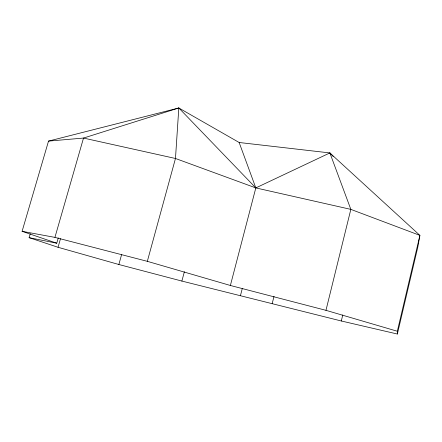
<?xml version="1.0" encoding="UTF-8"?>
<svg xmlns="http://www.w3.org/2000/svg" width="442" height="442" viewBox="0 0 442 442"><rect width="100%" height="100%" fill="white"/><g stroke="black" fill="none" stroke-linecap="round" stroke-linejoin="round"><path stroke-width="0.66" d="M30.266 233.713L29.117 237.669L58.035 247.282L118.859 264.504L181.872 281.068L341.301 320.986L397.364 334.025L397.33 331.24L419.9 235.387L329.87 152.932L239.15 142.495L178.817 107.975L48.521 141.103L22.1 231.315L56.753 243.205L58.278 237.907M397.364 334.025L417.784 247.249L419.9 235.387L350.837 209.375L255.824 187.916L175.474 158.479L83.516 138.064L48.521 141.103M341.301 320.986L342.771 314.953M325.969 310.334L350.837 209.375L329.87 152.932L255.824 187.916L230.376 285.477L325.969 310.334L397.33 331.24M272.161 303.671L274.012 296.383M240.42 295.726L242.321 288.388M181.872 281.068L184.369 271.758M230.376 285.477L147.33 261.332L175.474 158.479L178.817 107.975L83.516 138.064L54.924 237.387L22.1 231.315M118.859 264.504L121.616 254.575M58.035 247.282L60.499 238.697M177.601 108.633L178.817 107.975L255.824 187.916L239.15 142.495M29.117 237.669L56.753 243.205M54.924 237.387L147.33 261.332M329.87 152.932L333.157 156.462"/></g></svg>
